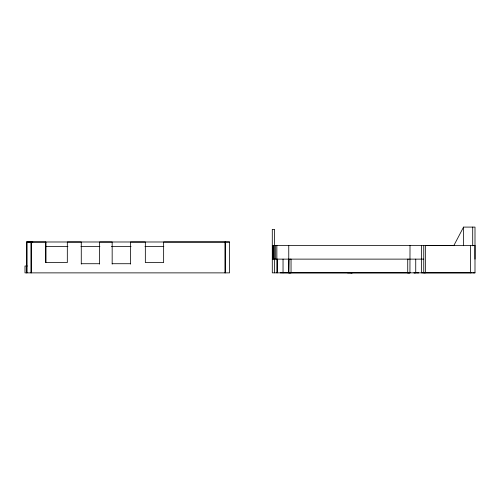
<?xml version="1.0" encoding="UTF-8"?>
<svg xmlns="http://www.w3.org/2000/svg" width="500" height="500" viewBox="0 0 500 500"><rect width="100%" height="100%" fill="white"/><g stroke="black" fill="none" stroke-linecap="round" stroke-linejoin="round"><path stroke-width="0.75" d="M81.275 264.106L81.275 242.019L67.319 242.019L67.319 262.581L45.812 262.575L45.812 242.019L30.062 242.019M463.556 245.725L463.556 227.094L453.75 245.725M470.419 272.85L470.419 245.4M472.706 245.844L472.706 227.094M472.706 272.85L474.994 272.85L475 227.094L463.55 227.094M409.931 272.875L410.019 245.4M29.619 242.019L30.275 242.013L26.825 241.988L26.825 272.875M31.4 272.875L31.4 242.019L29.112 242.019L32.819 242.013M30.275 242.013L30.025 242.019M26.881 242.019L29.806 242L27.438 242.019M30.213 242.019L30.938 242.013L30.938 272.875M26.975 242.019L29.806 242M347.556 272.856L352.131 272.856L350.95 272.856M418.325 272.85L417.869 272.838M26.825 241.988L229.531 241.988L229.531 272.875L25 272.875L25 266.006L27.287 266.006M229.531 242.019L163.637 242.019L163.637 262.581L145.338 262.575L145.338 242.019L130.463 242.019L130.463 264.106M454.1 245.406L425.344 245.4L425.344 272.85L423.744 272.85L423.744 245.4M472.7 245.4L474.994 245.4L474.994 259.125M272.288 245.4L474.844 245.394M45.781 246.594L67.944 246.594M80.925 246.594L99.906 246.594M111.381 246.594L131.088 246.594M144.969 246.594L163.825 246.594M272.288 259.125L291.044 259.125L291.044 272.85L288.756 272.819L289.062 259.125M290.456 259.125L423.744 259.125M81.275 263.719L99.575 263.719M112.163 263.719L130.463 263.719M280.294 272.831L410.019 272.85L407.731 272.819L407.731 259.125L408.319 259.181M415.087 272.85L413.906 272.85L418.481 272.838M471.6 272.844L272.288 272.85L272.288 229.381L274.575 229.381L274.575 272.85M474.994 272.844L421.456 272.85L421.456 245.4M290.45 272.819L288.756 272.819L288.756 245.4M408.319 272.875L407.731 272.85M415.737 259.125L415.737 272.85M283.038 259.125L283.038 272.85M277.45 259.125L277.45 272.85M276.863 245.4L276.863 272.85M275.675 245.4L275.675 259.125M273.625 245.4L273.625 259.125M272.9 245.4L272.9 259.125M272.444 245.4L272.444 259.125M225.413 242.019L225.413 272.875M224.956 242.019L224.956 272.875M112.163 264.106L112.163 242.019L99.575 242.019L99.575 264.106M45.812 242.019L45.812 262.575M26.881 241.988L26.881 272.875"/></g></svg>
